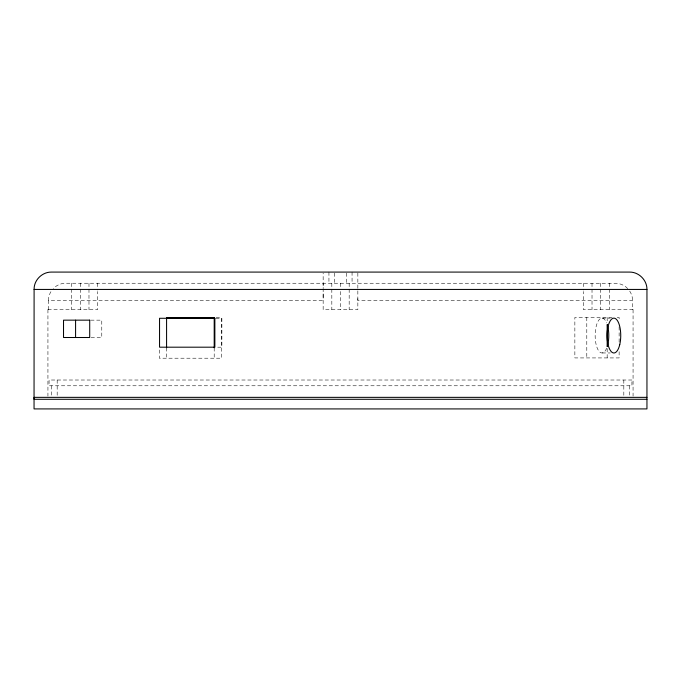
<?xml version="1.0" encoding="UTF-8"?>
<svg xmlns="http://www.w3.org/2000/svg" width="681" height="681" viewBox="0 0 681 681"><rect width="100%" height="100%" fill="white"/><g stroke="black" fill="none" stroke-linecap="round" stroke-linejoin="round"><path stroke-width="0.51" stroke-dasharray="3.4 2.55" d="M323.152 298.176L323.152 297.614M323.152 297.222L323.152 293.196M323.152 287.697L323.152 287.254M323.152 284.981L323.152 283.398M357.848 298.55L357.848 300.585L632.555 300.585L632.555 309.668M48.445 309.668L48.445 300.585L323.152 300.585M47.942 309.668L97.655 309.668L97.655 291.494M633.032 309.668L583.345 309.668L583.345 291.494M612.151 317.448L574.858 317.448L574.858 357.925L619.131 357.925L619.131 351.702M617.139 317.448L619.131 317.448L619.131 319.525M216.124 317.729L221.546 317.729L221.546 358.206L159.269 358.206L159.269 347.821M602.191 318.155L610.236 318.155M215.86 318.282L221.878 318.282L221.878 347.191L215.86 347.191M90.709 320.155L101.775 320.155L101.775 337.504L90.709 337.504M602.191 352.962L610.236 352.962M633.066 309.668L633.066 396.129M629.602 385.778L629.602 397.355M623.822 380.007L623.822 396.333M619.131 326.795L619.131 343.394M609.367 283.236L609.367 309.668M607.171 317.448L607.171 321.602M607.171 348.587L607.171 357.925M600.693 283.236L600.693 309.668M592.019 283.236L592.019 309.668M586.792 317.448L586.792 357.925M583.345 283.236L583.345 290.089M357.848 273.013L357.848 309.668L323.152 309.668L323.152 273.098M352.06 272.085L352.06 283.236M349.174 283.236L349.174 309.668M346.28 273.098L346.28 283.236M340.5 283.236L340.5 288.191M340.5 291.494L340.5 309.668M334.72 273.098L334.72 283.236M331.826 283.236L331.826 309.668M328.94 272.085L328.94 283.236M214.2 347.821L214.2 358.206M166.581 347.821L166.581 358.206M97.655 283.236L97.655 290.089M88.981 283.236L88.981 309.668M80.307 283.236L80.307 309.668M71.633 283.236L71.633 309.668M57.178 380.007L57.178 397.355M51.398 385.778L51.398 397.355M47.934 309.668L47.934 396.129M627.763 288.625A17.365 17.365 0 0 0 615.173 283.253L65.827 283.236A17.365 17.365 0 0 0 53.229 288.633M629.721 291.093A17.365 17.365 0 0 1 632.564 300.585M48.436 300.585A17.365 17.365 0 0 1 51.279 291.085M606.652 348.204A17.408 6.819 -90 0 1 597.101 347.753A17.408 6.819 -90 0 1 597.101 323.356A17.408 6.819 -90 0 1 606.652 322.905M631.934 380.015L49.066 380.015L49.066 385.778L631.934 385.778L631.934 380.015"/><path stroke-width="1.02" d="M646.95 397.355L34.05 397.355L34.05 408.915L646.95 408.915L646.95 289.434C647.086 280.163 638.872 271.949 629.602 272.085L51.398 272.085C42.154 271.949 33.854 280.155 34.101 289.434L34.05 399.287L646.95 399.287M34.05 289.434L646.95 289.434M166.573 317.729L214.319 317.729M607.171 324.718L607.171 346.51M214.2 317.729L214.2 347.821M166.581 317.729L166.581 347.821M75.582 320.155L75.582 337.504M607.299 324.709A17.408 6.819 -90 0 1 607.299 346.399M214.856 318.282L159.55 318.282L159.55 347.191L214.856 347.191L214.856 318.282M89.705 320.155L63.52 320.155L63.52 337.504L89.705 337.504L89.705 320.155M619.744 344.629A17.417 6.836 -90 0 0 614.066 318.146A17.417 6.836 -90 0 0 607.903 343.896A17.417 6.836 -90 0 0 619.744 344.629"/></g></svg>
